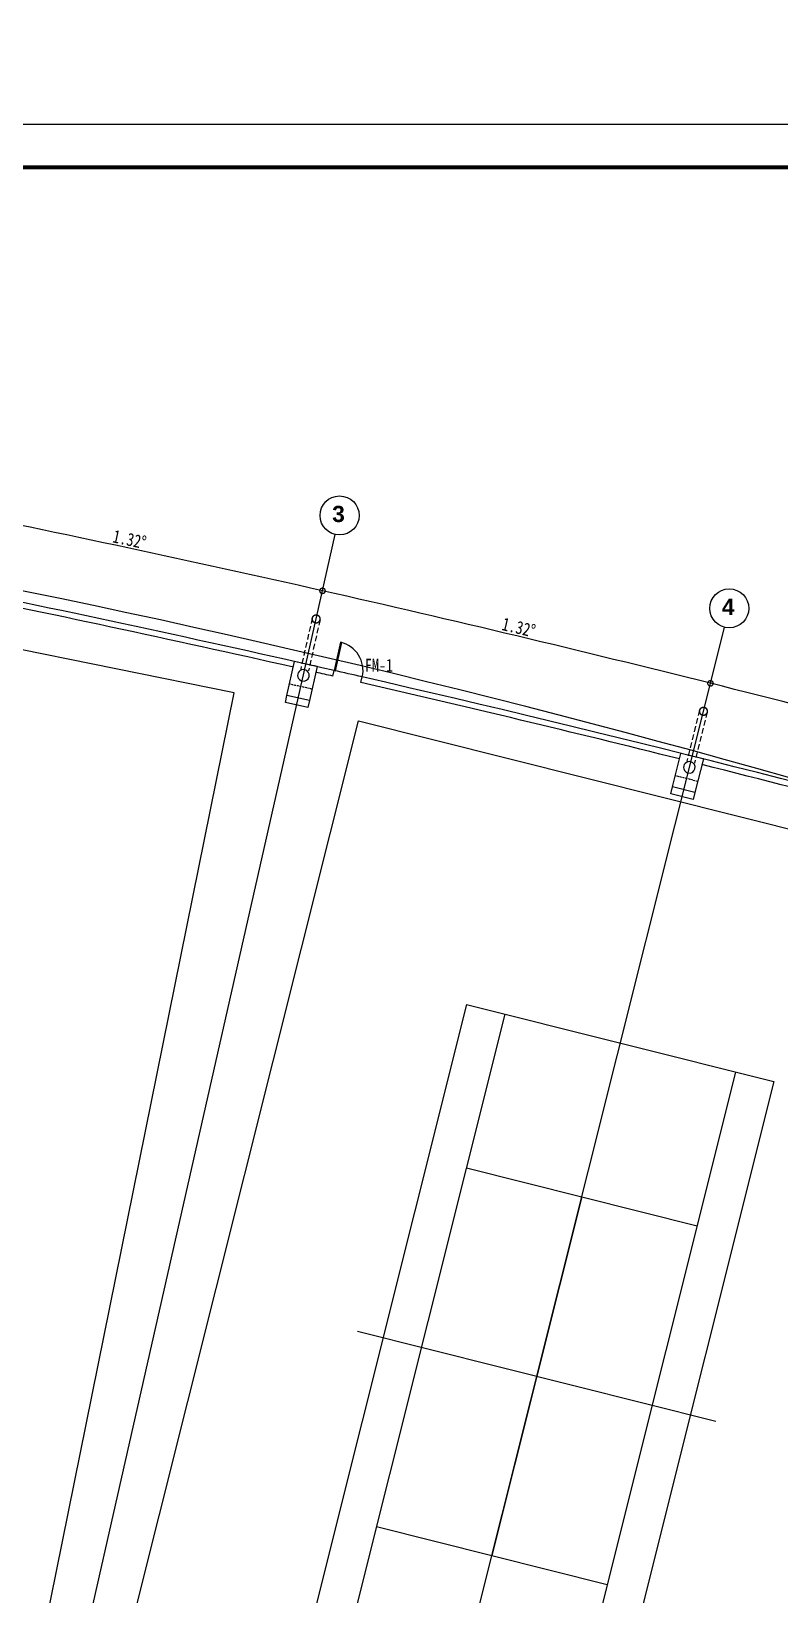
# Model space of a CAD drawing. Extents: x 23618587 to 48466785, y 42305484 to 86624613.
# Drawn here: x 24271569 to 24297473, y 43108279 to 43162400 of the extents above; entities that cross this region are included whole.
import ezdxf

# ---------------------------------------------------------------- set-up
doc = ezdxf.new("R2010")
doc.units = 0
doc.header["$MEASUREMENT"] = 0
doc.linetypes.add('HIDDEN', pattern=[9.525, 6.35, -3.175])
doc.layers.get('0').update_dxf_attribs({"linetype": 'CONTINUOUS'})
doc.layers.get('DEFPOINTS').update_dxf_attribs({"linetype": 'CONTINUOUS'})
for name, color, linetype in [('AC-W', 7, 'CONTINUOUS'), ('FRAME', 7, 'CONTINUOUS'), ('场地', 5, 'CONTINUOUS'), ('门窗', 7, 'CONTINUOUS')]:
    doc.layers.add(name, color=color, linetype=linetype)
doc.styles.add('Q1', font='SimSun.ttf', dxfattribs={"width": 0.8, "height": 450})
doc.styles.add('Q200', font='SimSun.ttf', dxfattribs={"width": 0.8, "height": 450})
doc.styles.add('T-SG-01$0$Arial', font='ARIALBD.TTF')
doc.dimstyles.new('Q2', dxfattribs={"dimscale": 150, "dimtxt": 2.5, "dimasz": 2.5, "dimexe": 0, "dimexo": 0, "dimgap": 0.5, "dimtad": 1, "dimdec": 4, "dimdsep": 46, "dimtxsty": 'Q200', "dimblk1": 'DOTSMALL', "dimblk2": 'DOTSMALL', "dimsah": 1, "dimcen": 2.5, "dimadec": 0, "dimazin": 0, "dimtfac": 1, "dimtdec": 3, "dimtmove": 2, "dimatfit": 3, "dimldrblk": 'DOTSMALL', "dimfxl": 1, "dimtolj": 1, "dimtzin": 10, "dimarcsym": 0})

# ---------------------------------------------------------------- blocks, each defined once
blk = doc.blocks.new('_DOTSMALL')
at = {"color": 0, "linetype": 'ByBlock', "const_width": 0.5}
blk.add_lwpolyline([(-0.0625, 0, 1), (0.0625, 0, 1)], format="xyb", close=True, dxfattribs=at)
blk = doc.blocks.new('*D141')
at = {"color": 0, "linetype": 'ByBlock'}
blk.add_arc((24149392, 42558637), 599173, 74.60798, 75.92798, dxfattribs=at)
at = {"layer": 'DEFPOINTS', "color": 0, "linetype": 'ByBlock'}
for p in [(24295562, 43141769), (24294833, 43138859), (24303985, 43137523), (24308691, 43137282), (24308160, 43135354)]:
    blk.add_point(p, dxfattribs=at)
at = {"color": 0, "linetype": 'ByBlock', "xscale": 375, "yscale": 375, "zscale": 375}
for p, rotation in [((24295076, 43139829), 165.9279804356613), ((24308426, 43136318), 344.607980435412)]:
    blk.add_blockref('_DOTSMALL', p, dxfattribs=dict(at, rotation=rotation))
at = {"color": 0, "linetype": 'ByBlock', "insert": (24301837, 43138402), "char_height": 450, "attachment_point": 5, "rotation": 345.268, "style": 'Q200'}
blk.add_mtext('\\A1;1.32°', dxfattribs=at)
blk = doc.blocks.new('*D142')
at = {"color": 0, "linetype": 'ByBlock'}
blk.add_arc((24149392, 42558637), 599173, 75.92798, 77.24798, dxfattribs=at)
at = {"layer": 'DEFPOINTS', "color": 0, "linetype": 'ByBlock'}
for p in [(24281870, 43144006), (24281428, 43142055), (24295562, 43141769), (24290608, 43140930), (24294833, 43138859)]:
    blk.add_point(p, dxfattribs=at)
at = {"color": 0, "linetype": 'ByBlock', "xscale": 375, "yscale": 375, "zscale": 375}
for p, rotation in [((24281649, 43143030), 167.2479804353222), ((24295076, 43139829), 345.9279804352884)]:
    blk.add_blockref('_DOTSMALL', p, dxfattribs=dict(at, rotation=rotation))
at = {"color": 0, "linetype": 'ByBlock', "insert": (24288441, 43141760), "char_height": 450, "attachment_point": 5, "rotation": 346.588, "style": 'Q200'}
blk.add_mtext('\\A1;1.32°', dxfattribs=at)
blk = doc.blocks.new('*D143')
at = {"color": 0, "linetype": 'ByBlock'}
blk.add_arc((24149392, 42558637), 599173, 77.24798, 78.56798, dxfattribs=at)
at = {"layer": 'DEFPOINTS', "color": 0, "linetype": 'ByBlock'}
for p in [(24268548, 43147882), (24267953, 43144942), (24277157, 43144029), (24281870, 43144006), (24281428, 43142055)]:
    blk.add_point(p, dxfattribs=at)
at = {"color": 0, "linetype": 'ByBlock', "xscale": 375, "yscale": 375, "zscale": 375}
for p, rotation in [((24268151, 43145922), 168.5679804355056), ((24281649, 43143030), 347.2479804356368)]:
    blk.add_blockref('_DOTSMALL', p, dxfattribs=dict(at, rotation=rotation))
at = {"color": 0, "linetype": 'ByBlock', "insert": (24274971, 43144808), "char_height": 450, "attachment_point": 5, "rotation": 347.908, "style": 'Q200'}
blk.add_mtext('\\A1;1.32°', dxfattribs=at)

msp = doc.modelspace()

# ---------------------------------------------------------------- linework, layer by layer
at = {"layer": 'AC-W', "color": 7}
for p, q in [((24281428.06956, 43142055.05659), (24282090.265, 43144981.06022)), ((24294832.83873, 43138858.61831), (24295562.26277, 43141768.59091)), ((24282006.2285, 43140077.83036), (24282050.702, 43140272.82295)), ((24282980.8416, 43139854.68301), (24283025.64194, 43140049.60076))]:
    msp.add_line(p, q, dxfattribs=at)
at = {"layer": 'AC-W', "color": 7, "ltscale": 1500}
for p, q in [((24269254.71003, 43088265.35667), (24281428.06956, 43142055.05659)), ((24281058.88153, 43083908.63557), (24294832.83873, 43138858.61831))]:
    msp.add_line(p, q, dxfattribs=at)
at = {"layer": 'AC-W', "color": 7, "linetype": 'HIDDEN', "ltscale": 30}
for p, q in [((24281294.40395, 43142087.36421), (24280893.63752, 43140316.52141)), ((24281562.62095, 43142026.66297), (24281161.85452, 43140255.82016)), ((24294699.95285, 43138893.99652), (24294258.49909, 43137132.85582)), ((24294966.70034, 43138827.13265), (24294525.24657, 43137065.99195))]:
    msp.add_line(p, q, dxfattribs=at)
at = {"layer": 'AC-W', "color": 7, "linetype": 'HIDDEN', "const_width": 50}
msp.add_lwpolyline([(24281562.62095, 43142026.66297, -0.9999977471), (24281294.40395, 43142087.36421, -0.9999977471)], format="xyb", close=True, dxfattribs=at)
at = {"layer": 'AC-W', "color": 7}
for points in [[(24281465.03247, 43140406.2286), (24281200.15429, 43139235.82715), (24280419.88666, 43139412.41261), (24280684.76484, 43140582.81405)], [(24281465.03247, 43140406.2286), (24281200.1543, 43139235.82715), (24280419.88666, 43139412.41261), (24280684.76484, 43140582.81405)], [(24281200.1543, 43139235.82715), (24281144.97134, 43138991.99352), (24280364.70371, 43139168.57897), (24280419.88666, 43139412.41261)], [(24294831.80893, 43137209.37638), (24294540.03931, 43136045.38734), (24293764.04662, 43136239.90041), (24294055.81623, 43137403.88945)], [(24294831.80893, 43137209.37638), (24294540.03931, 43136045.38734), (24293764.04662, 43136239.90041), (24294055.81623, 43137403.88945)], [(24294540.03931, 43136045.38734), (24294479.25398, 43135802.88962), (24293703.26128, 43135997.40269), (24293764.04662, 43136239.90041)]]:
    msp.add_lwpolyline(points, dxfattribs=at)
at = {"layer": 'AC-W', "color": 7, "const_width": 50}
msp.add_lwpolyline([(24294966.70034, 43138827.13265, -0.9999977471), (24294699.95285, 43138893.99652, -0.9999977471)], format="xyb", close=True, dxfattribs=at)
at = {"layer": 'AC-W', "color": 7}
for centre in [(24282239.25897, 43145639.41103), (24295726.38317, 43142423.33475)]:
    msp.add_circle(centre, 675, dxfattribs=at)
for centre, radius, start, end in [((24148759.7883, 42835660.74182), 530172.67138, 79.4743453433, 79.4743453433), ((24148766.30591, 42835659.45113), 530172.67138, 78.1227654299, 78.1227654299), ((24148779.34207, 42835656.52904), 530172.67138, 76.2090487924, 76.2090487924), ((24149392.33084, 42558636.58887), 596572.67138, 77.15187440946, 79.84956381081), ((24149392.33084, 42558636.58887), 596372.67138, 77.2864099521, 78.52950907304), ((24149392.33084, 42558636.58887), 596572.67138, 77.20956380217, 77.28639706867), ((24280986.60593, 43140104.38751), 200, 77.247980435, 257.247980436), ((24280986.60593, 43140104.38751), 200, 77.247980435, 257.247980436), ((24280986.60593, 43140104.38751), 200, 257.247980436, 77.247980435), ((24280986.60593, 43140104.38751), 200, 257.247980436, 77.247980435), ((24149392.33084, 42558636.58887), 596372.67138, 77.15187440946, 77.20955091874), ((24149392.33084, 42558636.58887), 596572.67138, 77.05581668695, 77.15187440946), ((24149392.33084, 42558636.58887), 596572.67138, 74.51187440946, 77.05581668695), ((24149392.33084, 42558636.58887), 596372.67138, 75.9664099521, 77.05581668695), ((24149392.33084, 42558636.58887), 596572.67138, 75.88956380217, 75.96639706867), ((24294346.55604, 43136918.63657), 200, 75.927980434, 255.927980436), ((24294346.55604, 43136918.63657), 200, 75.927980434, 255.927980436), ((24294346.55604, 43136918.63657), 200, 255.927980436, 75.927980434), ((24294346.55604, 43136918.63657), 200, 255.927980436, 75.927980434), ((24149392.33084, 42558636.58887), 596372.67138, 74.6464099521, 75.88955091874)]:
    msp.add_arc(centre, radius, start, end, dxfattribs=at)
at = {"layer": 'AC-W', "color": 7, "ltscale": 1500}
msp.add_arc((24197694.4464, 42783364.48404), 367112.7838, 71.7717542052, 83.5847479185, dxfattribs=at)
at = {"layer": 'AC-W', "color": 7, "linetype": 'HIDDEN', "ltscale": 10}
for start, end in [(77.20951221654, 77.2864486543), (77.20951221654, 77.2864486543), (75.88951221654, 75.9664486543), (75.88951221654, 75.9664486543)]:
    msp.add_arc((24149392.33084, 42558636.58887), 595772.67138, start, end, dxfattribs=at)
at = {"layer": 'FRAME'}
msp.add_lwpolyline([(24221262.63462, 43033036.28865), (24221262.63462, 43159186.28865), (24399612.63462, 43159186.28865), (24399612.63462, 43033036.28865)], close=True, dxfattribs=at)
at = {"layer": 'FRAME', "const_width": 135}
msp.add_lwpolyline([(24225012.63462, 43034536.28865), (24225012.63462, 43157686.28865), (24398112.63462, 43157686.28865), (24398112.63462, 43034536.28865)], close=True, dxfattribs=at)
at = {"layer": '场地', "color": 7}
for p, q in [((24278586.12347, 43139501.60744), (24256042.43056, 43144060.32545)), ((24270459.7131, 43099315.02442), (24278586.12347, 43139501.60744)), ((24272924.8362, 43098757.13267), (24282893.63135, 43138526.75831)), ((24282893.63135, 43138526.75831), (24305203.42134, 43132934.50737)), ((24286633.70624, 43128707.731), (24280854.23647, 43105651.04804)), ((24286633.70624, 43128707.731), (24297274.50608, 43126040.47044)), ((24287962.59373, 43128374.62735), (24282183.12396, 43105317.94439)), ((24295945.61858, 43126373.57408), (24290166.14881, 43103316.89112)), ((24297274.50608, 43126040.47044), (24291495.0363, 43102983.78748)), ((24286628.96345, 43123054.22744), (24294611.98831, 43121053.17417)), ((24290620.47588, 43122053.7008), (24287508.26666, 43109637.81767)), ((24282861.27966, 43117400.64814), (24295267.46288, 43114290.87034)), ((24283516.75424, 43110638.34431), (24291499.77909, 43108637.29104))]:
    msp.add_line(p, q, dxfattribs=at)
at = {"layer": '门窗', "color": 7}
msp.add_lwpolyline([(24282050.702, 43140272.82295), (24282099.44081, 43140261.66371), (24282322.6255, 43141236.43989), (24282273.88669, 43141247.59912)], close=True, dxfattribs=at)
msp.add_arc((24282050.702, 43140272.82295), 1000, 347.103845549, 77.103845549, dxfattribs=at)

# ---------------------------------------------------------------- texts
at = {"layer": 'AC-W', "color": 7, "style": 'T-SG-01$0$Arial'}
for s, p in [('3', (24281984.47046, 43145410.87151)), ('4', (24295471.59466, 43142194.79523))]:
    msp.add_text(s, height=562.5, dxfattribs=at).set_placement(p)
at = {"layer": 'AC-W', "color": 7, "style": 'Q1', "width": 0.8}
msp.add_text('FM-1', height=450, dxfattribs=at).set_placement((24283112.9448, 43140226.79591))

# ---------------------------------------------------------------- dimensions: what is measured, and where the dimension line sits
at = {"layer": 'AC-W', "color": 7}
for base, line1, line2, picture, middle in [((24277157.12343, 43144028.80602), ((24281428.06956, 43142055.05659), (24281869.53318, 43144005.72568)), ((24267953.22348, 43144941.85024), (24268547.83887, 43147882.33193)), '*D143', (24274971.28706, 43144808.41477)), ((24290608.49389, 43140930.23079), ((24281428.06956, 43142055.05659), (24281869.53318, 43144005.72568)), ((24294832.83873, 43138858.61831), (24295562.26277, 43141768.59091)), '*D142', (24288441.19689, 43141759.98625)), ((24303984.91501, 43137522.60791), ((24308160.41653, 43135354.23187), (24308691.26019, 43137282.49663)), ((24294832.83873, 43138858.61831), (24295562.26277, 43141768.59091)), '*D141', (24301837.30765, 43138402.06971))]:
    dim = msp.add_angular_dim_2l(base=base, line1=line1, line2=line2, dimstyle='Q2', override={"dimadec": 4, "dimazin": 2}, dxfattribs=at)
    dim.commit()
    dim.dimension.update_dxf_attribs({"geometry": picture, "text_midpoint": middle})

doc.saveas('drawing.dxf')
